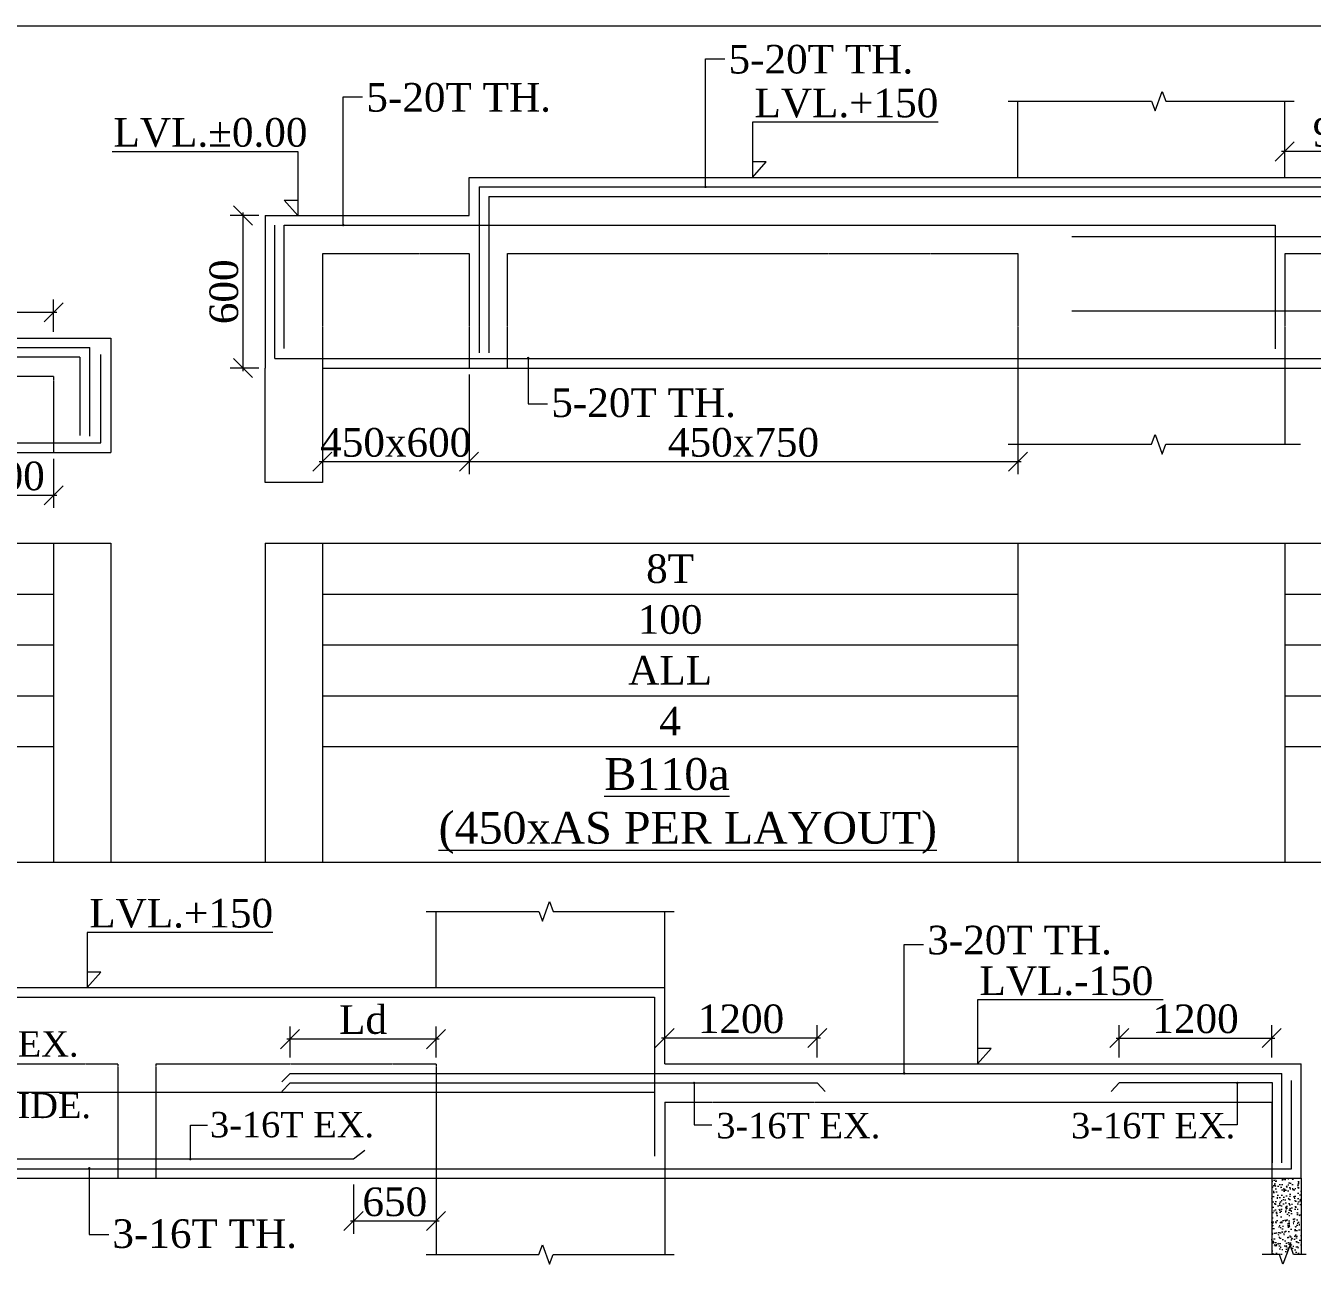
# Model space of a CAD drawing. Header units: millimetres. Extents: x 9781889 to 10654170, y -7832723 to -7608561.
# Drawn here: x 10346951 to 10357078, y -7770074 to -7760218 of the extents above; entities that cross this region are included whole.
import ezdxf
from ezdxf.enums import TextEntityAlignment as Align

# ---------------------------------------------------------------- set-up
doc = ezdxf.new("R2010")
doc.units = ezdxf.units.MM
doc.header["$LTSCALE"] = 10
doc.header["$PDMODE"] = 3
doc.linetypes.add('HIDDEN', pattern=[0.375, 0.25, -0.125])
for name, color, linetype, lineweight in [('LVL', 3, 'Continuous', 0), ('S-CUT OUT LINE', 9, 'Continuous', 0), ('S-DIM L.S.', 7, 'Continuous', 0), ('S-HATCH', 8, 'Continuous', 0), ('S-L.S.SECTION', 5, 'Continuous', 0), ('S-L.S.SLAB LINE', 252, 'HIDDEN', 0), ('S-L.S.STEEL', 1, 'Continuous', 9), ('S-L.S.STEEL 1', 6, 'Continuous', 0), ('S-SECTION MARK', 7, 'Continuous', 0), ('S-SHEET', 251, 'Continuous', 0), ('S-TEXT', 7, 'Continuous', 0), ('S-TEXT L.S. BEAM NO.', 30, 'Continuous', 0), ('S-TEXT. L.S.', 7, 'Continuous', 0)]:
    doc.layers.add(name, color=color, linetype=linetype, lineweight=lineweight)
doc.styles.add('135', font='arial.ttf', dxfattribs={"width": 0.8, "height": 135})
doc.styles.get("Standard").update_dxf_attribs({"font": 'arial.ttf'})
doc.styles.add('TEXT', font='times.ttf')
doc.dimstyles.new('75', dxfattribs={"dimtxt": 135, "dimasz": 90, "dimexe": 0.1, "dimexo": 0.03, "dimgap": 0.09, "dimtad": 1, "dimdec": 0, "dimzin": 0, "dimdsep": 46, "dimtxsty": '135', "dimblk": 'ARCHTICK', "dimcen": 0.09, "dimclrd": 256, "dimclre": 256, "dimclrt": 256, "dimadec": 0, "dimazin": 0, "dimtfac": 1, "dimtdec": 0, "dimtofl": 0, "dimtmove": 1, "dimatfit": 3, "dimldrblk": 'DOTSMALL', "dimfxl": 1, "dimtolj": 1, "dimtzin": 0, "dimlwd": -1, "dimlwe": -1, "dimarcsym": 0})
doc.dimstyles.new('SETU_1', dxfattribs={"dimtxt": 200, "dimasz": 150, "dimexe": 100, "dimexo": 50, "dimgap": 35, "dimtad": 1, "dimdec": 0, "dimzin": 0, "dimdsep": 46, "dimtxsty": 'Standard', "dimblk": 'OBLIQUE', "dimcen": 150, "dimdle": 25, "dimclrd": 256, "dimclre": 7, "dimclrt": 256, "dimadec": 0, "dimazin": 0, "dimtfac": 1, "dimtdec": 0, "dimtofl": 0, "dimtmove": 1, "dimatfit": 3, "dimfxl": 1, "dimtolj": 1, "dimtzin": 0, "dimlwd": -1, "dimlwe": 5, "dimarcsym": 1})

# ---------------------------------------------------------------- blocks, each defined once
blk = doc.blocks.new('_ArchTick')
at = {"color": 0, "linetype": 'ByBlock', "const_width": 0.15}
blk.add_lwpolyline([(-0.5, -0.5), (0.5, 0.5)], dxfattribs=at)
blk = doc.blocks.new('_Oblique')
at = {"color": 0, "linetype": 'ByBlock', "lineweight": -2}
blk.add_line((-0.5, -0.5), (0.5, 0.5), dxfattribs=at)
blk = doc.blocks.new('*D781')
at = {"layer": 'Defpoints', "color": 0, "transparency": 16777216}
for p in [(10348835.97584201, -7761711.477948841), (10348660.8258772, -7762911.477951821), (10348835.97584295, -7762911.477951821)]:
    blk.add_point(p, dxfattribs=at)
at = {"layer": 'S-DIM L.S.', "color": 7, "lineweight": 5, "transparency": 16777216}
for p, q in [((10348785.97584201, -7761711.477948841), (10348560.8258772, -7761711.477948841)), ((10348785.97584295, -7762911.477951821), (10348560.8258772, -7762911.477951821))]:
    blk.add_line(p, q, dxfattribs=at)
at = {"layer": 'S-DIM L.S.', "transparency": 16777216}
blk.add_line((10348660.8258772, -7761686.477948841), (10348660.8258772, -7762936.477951821), dxfattribs=at)
at = {"layer": 'S-DIM L.S.', "transparency": 16777216, "xscale": 150, "yscale": 150, "zscale": 150}
for p, rotation in [((10348660.8258772, -7761711.477948841), 90), ((10348660.8258772, -7762911.477951821), 270)]:
    blk.add_blockref('_Oblique', p, dxfattribs=dict(at, rotation=rotation))
at = {"layer": 'S-DIM L.S.', "transparency": 16777216, "insert": (10348511.37922975, -7762311.477950332), "char_height": 225, "attachment_point": 5, "rotation": 90, "style": 'TEXT'}
blk.add_mtext('\\A1;600', dxfattribs=at)
blk = doc.blocks.new('*D782')
at = {"layer": 'Defpoints', "color": 0, "transparency": 16777216}
for p in [(10356861.02670687, -7761207.674331331), (10356861.02670687, -7761411.477954426, 0.0148120577035693), (10357811.02670687, -7761411.477954426, 0.0148120577035693)]:
    blk.add_point(p, dxfattribs=at)
at = {"layer": 'S-DIM L.S.', "color": 7, "lineweight": 5, "transparency": 16777216}
for p, q in [((10356861.02670687, -7761361.477954426), (10356861.02670687, -7761107.674331331)), ((10357811.02670687, -7761361.477954426), (10357811.02670687, -7761107.674331331))]:
    blk.add_line(p, q, dxfattribs=at)
at = {"layer": 'S-DIM L.S.', "transparency": 16777216}
blk.add_line((10357836.02670687, -7761207.674331331), (10356836.02670687, -7761207.674331331), dxfattribs=at)
at = {"layer": 'S-DIM L.S.', "transparency": 16777216, "xscale": 150, "yscale": 150, "zscale": 150, "rotation": 180}
blk.add_blockref('_Oblique', (10356861.02670687, -7761207.674331331), dxfattribs=at)
at = {"layer": 'S-DIM L.S.', "transparency": 16777216, "xscale": 150, "yscale": 150, "zscale": 150}
blk.add_blockref('_Oblique', (10357811.02670687, -7761207.674331331), dxfattribs=at)
at = {"layer": 'S-DIM L.S.', "transparency": 16777216, "insert": (10357336.02670687, -7761057.90324265), "char_height": 225, "attachment_point": 5, "style": 'TEXT'}
blk.add_mtext('\\A1;950', dxfattribs=at)
blk = doc.blocks.new('*D795')
at = {"layer": 'Defpoints', "color": 0, "transparency": 16777216}
for p in [(10349531.07933194, -7769286.941281397, 0.0147644726574974), (10350181.20220896, -7769286.941279534, 0.0148120577035693), (10350181.20220896, -7769623.014022473)]:
    blk.add_point(p, dxfattribs=at)
at = {"layer": 'S-DIM L.S.', "color": 7, "lineweight": 5, "transparency": 16777216}
for p, q in [((10349531.07933194, -7769336.941281397), (10349531.07933194, -7769723.014022473)), ((10350181.20220896, -7769336.941279534), (10350181.20220896, -7769723.014022473))]:
    blk.add_line(p, q, dxfattribs=at)
at = {"layer": 'S-DIM L.S.', "transparency": 16777216}
blk.add_line((10349506.07933194, -7769623.014022473), (10350206.20220896, -7769623.014022473), dxfattribs=at)
at = {"layer": 'S-DIM L.S.', "transparency": 16777216, "xscale": 150, "yscale": 150, "zscale": 150, "rotation": 180}
blk.add_blockref('_Oblique', (10349531.07933194, -7769623.014022473), dxfattribs=at)
at = {"layer": 'S-DIM L.S.', "transparency": 16777216, "xscale": 150, "yscale": 150, "zscale": 150}
blk.add_blockref('_Oblique', (10350181.20220896, -7769623.014022473), dxfattribs=at)
at = {"layer": 'S-DIM L.S.', "transparency": 16777216, "insert": (10349856.14077045, -7769473.567375033), "char_height": 225, "attachment_point": 5, "style": 'TEXT'}
blk.add_mtext('\\A1;650', dxfattribs=at)
blk = doc.blocks.new('*D797')
at = {"layer": 'Defpoints', "color": 0, "transparency": 16777216}
for p in [(10351981.25307286, -7768183.13766091), (10351981.25307286, -7768386.941284006, 0.0148120577035693), (10353181.25307286, -7768386.941284006, 0.0148120577035693)]:
    blk.add_point(p, dxfattribs=at)
at = {"layer": 'S-DIM L.S.', "color": 7, "lineweight": 5, "transparency": 16777216}
for p, q in [((10351981.25307286, -7768336.941284006), (10351981.25307286, -7768083.13766091)), ((10353181.25307286, -7768336.941284006), (10353181.25307286, -7768083.13766091))]:
    blk.add_line(p, q, dxfattribs=at)
at = {"layer": 'S-DIM L.S.', "transparency": 16777216}
blk.add_line((10353206.25307286, -7768183.13766091), (10351956.25307286, -7768183.13766091), dxfattribs=at)
at = {"layer": 'S-DIM L.S.', "transparency": 16777216, "xscale": 150, "yscale": 150, "zscale": 150, "rotation": 180}
blk.add_blockref('_Oblique', (10351981.25307286, -7768183.13766091), dxfattribs=at)
at = {"layer": 'S-DIM L.S.', "transparency": 16777216, "xscale": 150, "yscale": 150, "zscale": 150}
blk.add_blockref('_Oblique', (10353181.25307286, -7768183.13766091), dxfattribs=at)
at = {"layer": 'S-DIM L.S.', "transparency": 16777216, "insert": (10352581.25307286, -7768033.69101347), "char_height": 225, "attachment_point": 5, "style": 'TEXT'}
blk.add_mtext('\\A1;1200', dxfattribs=at)
blk = doc.blocks.new('*D798')
at = {"layer": 'Defpoints', "color": 0, "transparency": 16777216}
for p in [(10356758.93454528, -7768183.13766091), (10355558.93454528, -7768386.941284006, 0.0148120577035693), (10356758.93454528, -7768386.941284006, 0.0148120577035693)]:
    blk.add_point(p, dxfattribs=at)
at = {"layer": 'S-DIM L.S.', "color": 7, "lineweight": 5, "transparency": 16777216}
for p, q in [((10355558.93454528, -7768336.941284006), (10355558.93454528, -7768083.13766091)), ((10356758.93454528, -7768336.941284006), (10356758.93454528, -7768083.13766091))]:
    blk.add_line(p, q, dxfattribs=at)
at = {"layer": 'S-DIM L.S.', "transparency": 16777216}
blk.add_line((10355533.93454528, -7768183.13766091), (10356783.93454528, -7768183.13766091), dxfattribs=at)
at = {"layer": 'S-DIM L.S.', "transparency": 16777216, "xscale": 150, "yscale": 150, "zscale": 150, "rotation": 180}
blk.add_blockref('_Oblique', (10355558.93454528, -7768183.13766091), dxfattribs=at)
at = {"layer": 'S-DIM L.S.', "transparency": 16777216, "xscale": 150, "yscale": 150, "zscale": 150}
blk.add_blockref('_Oblique', (10356758.93454528, -7768183.13766091), dxfattribs=at)
at = {"layer": 'S-DIM L.S.', "transparency": 16777216, "insert": (10356158.93454528, -7768033.69101347), "char_height": 225, "attachment_point": 5, "style": 'TEXT'}
blk.add_mtext('\\A1;1200', dxfattribs=at)
blk = doc.blocks.new('*D1206')
at = {"layer": 'Defpoints', "color": 0, "transparency": 16777216}
for p in [(10349031.25307382, -7768192.16276683), (10349031.25307382, -7768386.941284005, 0.0148120577035693), (10350181.25307382, -7768386.941284005, 0.0148120577035693)]:
    blk.add_point(p, dxfattribs=at)
at = {"layer": 'S-DIM L.S.', "color": 7, "lineweight": 5, "transparency": 16777216}
for p, q in [((10349031.25307382, -7768336.941284005), (10349031.25307382, -7768092.16276683)), ((10350181.25307382, -7768336.941284005), (10350181.25307382, -7768092.16276683))]:
    blk.add_line(p, q, dxfattribs=at)
at = {"layer": 'S-DIM L.S.', "transparency": 16777216}
blk.add_line((10350206.25307382, -7768192.16276683), (10349006.25307382, -7768192.16276683), dxfattribs=at)
at = {"layer": 'S-DIM L.S.', "transparency": 16777216, "xscale": 150, "yscale": 150, "zscale": 150, "rotation": 180}
blk.add_blockref('_Oblique', (10349031.25307382, -7768192.16276683), dxfattribs=at)
at = {"layer": 'S-DIM L.S.', "transparency": 16777216, "xscale": 150, "yscale": 150, "zscale": 150}
blk.add_blockref('_Oblique', (10350181.25307382, -7768192.16276683), dxfattribs=at)
at = {"layer": 'S-DIM L.S.', "transparency": 16777216, "insert": (10349606.25307382, -7768039.552817299), "char_height": 225, "attachment_point": 5, "style": 'TEXT'}
blk.add_mtext('\\A1;Ld', dxfattribs=at)
blk = doc.blocks.new('*D1674')
at = {"layer": 'Defpoints', "color": 0, "transparency": 16777216}
for p in [(10347170.81021824, -7762472.201231498), (10345920.81021824, -7762676.004854593, 0.0148120577035693), (10347170.81021824, -7762676.004854593, 0.0148120577035693)]:
    blk.add_point(p, dxfattribs=at)
at = {"layer": 'S-DIM L.S.', "color": 7, "lineweight": 5, "transparency": 16777216}
for p, q in [((10345920.81021824, -7762626.004854593), (10345920.81021824, -7762372.201231498)), ((10347170.81021824, -7762626.004854593), (10347170.81021824, -7762372.201231498))]:
    blk.add_line(p, q, dxfattribs=at)
at = {"layer": 'S-DIM L.S.', "transparency": 16777216}
blk.add_line((10345895.81021824, -7762472.201231498), (10347195.81021824, -7762472.201231498), dxfattribs=at)
at = {"layer": 'S-DIM L.S.', "transparency": 16777216, "xscale": 150, "yscale": 150, "zscale": 150, "rotation": 180}
blk.add_blockref('_Oblique', (10345920.81021824, -7762472.201231498), dxfattribs=at)
at = {"layer": 'S-DIM L.S.', "transparency": 16777216, "xscale": 150, "yscale": 150, "zscale": 150}
blk.add_blockref('_Oblique', (10347170.81021824, -7762472.201231498), dxfattribs=at)
at = {"layer": 'S-DIM L.S.', "transparency": 16777216, "insert": (10346545.81021824, -7762322.754584058), "char_height": 225, "attachment_point": 5, "style": 'TEXT'}
blk.add_mtext('\\A1;1250', dxfattribs=at)
blk = doc.blocks.new('*D1695')
at = {"layer": 'Defpoints', "color": 0, "transparency": 16777216}
for p in [(10346470.68734128, -7763576.00485682, 0.0147644726574974), (10347170.81021831, -7763576.004854958, 0.0148120577035693), (10347170.81021831, -7763912.077597897)]:
    blk.add_point(p, dxfattribs=at)
at = {"layer": 'S-DIM L.S.', "color": 7, "lineweight": 5, "transparency": 16777216}
for p, q in [((10346470.68734128, -7763626.00485682), (10346470.68734128, -7764012.077597897)), ((10347170.81021831, -7763626.004854958), (10347170.81021831, -7764012.077597897))]:
    blk.add_line(p, q, dxfattribs=at)
at = {"layer": 'S-DIM L.S.', "transparency": 16777216}
blk.add_line((10346445.68734128, -7763912.077597897), (10347195.81021831, -7763912.077597897), dxfattribs=at)
at = {"layer": 'S-DIM L.S.', "transparency": 16777216, "xscale": 150, "yscale": 150, "zscale": 150, "rotation": 180}
blk.add_blockref('_Oblique', (10346470.68734128, -7763912.077597897), dxfattribs=at)
at = {"layer": 'S-DIM L.S.', "transparency": 16777216, "xscale": 150, "yscale": 150, "zscale": 150}
blk.add_blockref('_Oblique', (10347170.81021831, -7763912.077597897), dxfattribs=at)
at = {"layer": 'S-DIM L.S.', "transparency": 16777216, "insert": (10346845.7487798, -7763762.306509216), "char_height": 225, "attachment_point": 5, "style": 'TEXT'}
blk.add_mtext('\\A1;700', dxfattribs=at)
blk = doc.blocks.new('*D1778')
at = {"layer": 'Defpoints', "color": 0, "transparency": 16777216}
for p in [(10349285.97584201, -7762911.477949955, -6.599328980499454e-06), (10350440.97584202, -7762911.477949955, -5.055177544215778e-06), (10350440.97584202, -7763647.381461095)]:
    blk.add_point(p, dxfattribs=at)
at = {"layer": 'S-DIM L.S.', "color": 7, "lineweight": 5, "transparency": 16777216}
for p, q in [((10349285.97584201, -7762961.477949955), (10349285.97584201, -7763747.381461095)), ((10350440.97584202, -7762961.477949955), (10350440.97584202, -7763747.381461095))]:
    blk.add_line(p, q, dxfattribs=at)
at = {"layer": 'S-DIM L.S.', "transparency": 16777216}
blk.add_line((10349260.97584201, -7763647.381461095), (10350465.97584202, -7763647.381461095), dxfattribs=at)
at = {"layer": 'S-DIM L.S.', "transparency": 16777216, "xscale": 150, "yscale": 150, "zscale": 150, "rotation": 180}
blk.add_blockref('_Oblique', (10349285.97584201, -7763647.381461095), dxfattribs=at)
at = {"layer": 'S-DIM L.S.', "transparency": 16777216, "xscale": 150, "yscale": 150, "zscale": 150}
blk.add_blockref('_Oblique', (10350440.97584202, -7763647.381461095), dxfattribs=at)
at = {"layer": 'S-DIM L.S.', "transparency": 16777216, "insert": (10349863.47584201, -7763497.934813655), "char_height": 225, "attachment_point": 5, "style": 'TEXT'}
blk.add_mtext('\\A1;450x600', dxfattribs=at)
blk = doc.blocks.new('*D1779')
at = {"layer": 'Defpoints', "color": 0, "transparency": 16777216}
for p in [(10350440.97584202, -7762911.477949955, -5.055177544215778e-06), (10354760.975842, -7762911.477955543), (10354760.975842, -7763647.381461095)]:
    blk.add_point(p, dxfattribs=at)
at = {"layer": 'S-DIM L.S.', "color": 7, "lineweight": 5, "transparency": 16777216}
for p, q in [((10350440.97584202, -7762961.477949955), (10350440.97584202, -7763747.381461095)), ((10354760.975842, -7762961.477955543), (10354760.975842, -7763747.381461095))]:
    blk.add_line(p, q, dxfattribs=at)
at = {"layer": 'S-DIM L.S.', "transparency": 16777216}
blk.add_line((10350415.97584202, -7763647.381461095), (10354785.975842, -7763647.381461095), dxfattribs=at)
at = {"layer": 'S-DIM L.S.', "transparency": 16777216, "xscale": 150, "yscale": 150, "zscale": 150, "rotation": 180}
blk.add_blockref('_Oblique', (10350440.97584202, -7763647.381461095), dxfattribs=at)
at = {"layer": 'S-DIM L.S.', "transparency": 16777216, "xscale": 150, "yscale": 150, "zscale": 150}
blk.add_blockref('_Oblique', (10354760.975842, -7763647.381461095), dxfattribs=at)
at = {"layer": 'S-DIM L.S.', "transparency": 16777216, "insert": (10352600.97584201, -7763497.610372415), "char_height": 225, "attachment_point": 5, "style": 'TEXT'}
blk.add_mtext('\\A1;450x750', dxfattribs=at)

msp = doc.modelspace()

# ---------------------------------------------------------------- hatches: boundary and pattern name
at = {"layer": 'S-HATCH'}
h = msp.add_hatch(dxfattribs=at)
h.set_pattern_fill('AR-CONC', color=256, scale=0.5)
h.set_pattern_definition([(49.99999999999999, (562003.9361898061, -40669.80955230258), (91.092334498002, -7.969542769451543), [9.525, -104.775]), (355, (562003.9361898061, -40669.80955230258), (-17.62171071248467, 95.52842261951757), [7.62, -83.820292085]), (100.4514447, (562011.527193306, -40670.47367905267), (73.47062354517664, 87.55887595609755), [8.095004399999997, -89.04512229999997]), (46.18420000000001, (562003.9361898061, -40644.40955230221), (135.539520446065, -21.02116396636357), [14.2875, -157.1625]), (96.63555760999992, (562015.2311398052, -40646.16130230296), (118.7020670257515, 123.7130622988608), [12.14251157, -133.56780408]), (351.1841511700001, (562003.9361898061, -40644.40955230221), (118.7020670324885, 123.7130622927663), [11.429983535, -125.72986596]), (21, (562016.6361898053, -40650.75955230277), (75.80719563456624, -51.1325990935438), [9.525, -104.775]), (326.0000000000001, (562016.6361898053, -40650.75955230277), (30.90101417382354, 92.09398306115963), [7.62, -83.82]), (71.45144499999999, (562022.9534561057, -40655.02060225233), (106.7082096393581, 40.96138444295262), [8.0950044, -89.04496879999999]), (37.50000000000001, (562003.9361898061, -40669.80955230258), (1.544301625295908, 42.27751943657655), [0, -82.804, 0, -85.09, 0, -84.1375]), (7.499999999999999, (562003.9361898061, -40669.80955230258), (33.40983125515287, 50.09028740905975), [0, -48.514, 0, -80.899, 0, -32.0675]), (327.5, (561975.6151898056, -40669.80955230258), (67.7952975834357, -2.864371996336722), [0, -31.75, 0, -99.06, 0, -131.445]), (317.5, (561962.9151898064, -40669.80955230258), (74.06459069300902, 12.71324551666651), [0, -41.275, 0, -65.786, 0, -93.345])])
h.paths.add_polyline_path([(10356759.08713987, -7769886.941279162), (10356874.86792585, -7769886.941279162), (10356902.83823149, -7769810.093496803), (10356930.8085362, -7769886.941279162), (10356989.08713987, -7769886.941279162), (10356989.08713987, -7769286.941279534), (10356759.08713987, -7769286.941279534)])

# ---------------------------------------------------------------- linework, layer by layer
at = {"layer": 'LVL', "linetype": 'Continuous'}
for points, elevation in [([(10354132.66587026, -7760976.46410842), (10352671.4496632, -7760976.46410842), (10352671.4496632, -7761411.477948837), (10352779.58919063, -7761289.394767598), (10352671.4496632, -7761289.394767598)], -1.316122757737549e-05), ([(10347632.56744163, -7761208.057709483), (10349093.78364868, -7761208.057709483), (10349093.78364868, -7761711.477947631), (10348985.64412126, -7761589.394766392), (10349093.78364868, -7761589.394766392)], -8.846539851468124e-07), ([(10348896.44974987, -7767351.927438), (10347435.23354281, -7767351.927438), (10347435.23354281, -7767786.941278418), (10347543.37307024, -7767664.858097179), (10347435.23354281, -7767664.858097179)], -0.0007908686765524307), ([(10355903.46323596, -7767883.521040268), (10354442.24702891, -7767883.521040268), (10354442.24702891, -7768386.941278416), (10354550.38655634, -7768264.858097177), (10354442.24702891, -7768264.858097177)], -0.0008680666732033831)]:
    msp.add_lwpolyline(points, dxfattribs=dict(at, elevation=elevation))
at = {"layer": 'S-CUT OUT LINE', "color": 5}
for points, elevation in [([(10354682.73896442, -7760811.477954798), (10355812.87519721, -7760811.477954798), (10355840.84550192, -7760888.325737157), (10355896.78611321, -7760734.63017244), (10355924.75641886, -7760811.477954798), (10356936.02670706, -7760811.477954798)], 0.001606173488497782), ([(10354682.73896442, -7763511.477957041), (10355812.87519721, -7763511.477957041), (10355840.84550192, -7763434.630174682), (10355896.78611321, -7763588.3257394), (10355924.75641886, -7763511.477957041), (10356985.01031188, -7763511.477957041)], 0.001606173488497782), ([(10350102.91446553, -7767186.941284378), (10350989.56128485, -7767186.941284378), (10351017.53158956, -7767263.789066737), (10351073.47220085, -7767110.09350202), (10351101.44250649, -7767186.941284378), (10352056.20220817, -7767186.941284378)], 0.0009177383010873717), ([(10350102.91446553, -7769886.941286621), (10350989.56128485, -7769886.941286621), (10351017.53158956, -7769810.093504262), (10351073.47220085, -7769963.789068979), (10351101.44250649, -7769886.941286621), (10352056.20220817, -7769886.941286621)], 0.0009177383010873717)]:
    msp.add_lwpolyline(points, dxfattribs=dict(at, elevation=elevation))
at = {"layer": 'S-CUT OUT LINE', "color": 1, "elevation": -0.0008243298507087045}
msp.add_lwpolyline([(10357028.48146668, -7769886.941279162), (10356930.8085362, -7769886.941279162), (10356902.83823149, -7769810.093496803), (10356846.8976202, -7769963.78906152), (10356818.92731456, -7769886.941279162), (10356684.08713968, -7769886.941279162)], dxfattribs=at)
at = {"layer": 'S-L.S.SECTION'}
for p, q in [((10354761.02670785, -7761411.477954426, 1.184800914518207e-05), (10354761.02670785, -7760811.477954798, 1.184789272988237e-05)), ((10356861.02670687, -7761411.477954426, 1.184800914478222e-05), (10356861.02670687, -7760811.477954798, 1.184789272948251e-05)), ((10350440.97584202, -7761411.477948837, -5.507473456095591e-06), (10361090.97584201, -7761411.477948837, -4.205239078142881e-05)), ((10350440.97584202, -7761711.477948837, -5.50747345610253e-06), (10350440.97584202, -7761411.477948837, -5.50747345610253e-06)), ((10348835.97584201, -7761711.477948837), (10350440.97584202, -7761711.477948837, -5.507473456101873e-06)), ((10348836.02670786, -7761711.477948837, 1.184800914518207e-05), (10348836.02670688, -7762911.477955543, 1.184800914518207e-05)), ((10342190.9119477, -7762676.004860653, -0.0001660100834377135), (10347620.86108302, -7762676.004858943, -0.000241820879414417)), ((10347620.86108302, -7762676.004858943, -1.658905911759408e-05), (10347620.86108302, -7763576.004861298, -1.658905911759408e-05)), ((10348835.97584201, -7762911.477948837), (10348836.02670688, -7762911.477948837)), ((10349285.97584201, -7762911.477948837, -1.544151436283077e-06), (10361090.97584201, -7762911.477948837, -4.205239078142967e-05)), ((10354761.02670785, -7762911.477957414, 1.184800914518207e-05), (10354761.02670785, -7763511.477957041, 1.184789272988237e-05)), ((10356861.02670687, -7762911.477957414, 1.184800914478222e-05), (10356861.02670687, -7763511.477957041, 1.184789272948251e-05)), ((10337747.89538462, -7763576.00486317, -0.0001017889606667311), (10347620.86108302, -7763576.004861299, -0.0001223053049476318)), ((10350181.20220896, -7767786.941284006, -0.0006765871782652278), (10350181.20220896, -7767186.941284378, -0.0006765872946805277)), ((10351981.20220798, -7768386.941284006, -0.0006765871782656278), (10351981.20220798, -7767186.941284378, -0.0006765873528885774)), ((10337971.202209, -7767786.941278417, -0.0007561707564115617), (10351981.20220798, -7767786.941278417, -0.0008075355336393861)), ((10351981.20220798, -7768386.941278417, -0.0008075355336393929), (10356989.08713987, -7768386.941278418, -0.0008243298508461083)), ((10356989.08713987, -7769286.941279534, -0.0008243298507087045), (10356989.08713987, -7768386.941278417, -0.0008243298507087045)), ((10356989.08713987, -7769286.941279534, -0.0008243298507087045), (10356989.08713987, -7768386.941278417, -0.0008243298507087045)), ((10345246.15134312, -7769286.941279535, -0.0007289397038036081), (10356984.99252114, -7769286.941279534, -0.0007137661018581145)), ((10350181.20220896, -7769286.941286993, -0.0006765871782652278), (10350181.20220896, -7769886.941286621, -0.0006765872946805277)), ((10351981.20220798, -7769286.941286993, -0.0006765871782656278), (10351981.20220798, -7769886.941286621, -0.0006765872946809275))]:
    msp.add_line(p, q, dxfattribs=at)
at = {"layer": 'S-L.S.SECTION', "color": 1}
for p, q in [((10356759.08713987, -7769286.941279534, -0.0008243298507087045), (10356759.08713987, -7769886.941279162, -0.0008243299671240038)), ((10356989.08713987, -7769286.941279534, -0.0008243298507087045), (10356989.08713987, -7769886.941279162, -0.0008243299671240038))]:
    msp.add_line(p, q, dxfattribs=at)
at = {"layer": 'S-L.S.SECTION', "elevation": -6.599328980499454e-06}
msp.add_lwpolyline([(10349285.97584201, -7762911.477949955), (10349285.97584201, -7763811.477948837), (10348835.97584201, -7763811.477948837), (10348836.02670688, -7762911.477955543)], dxfattribs=at)
at = {"layer": 'S-L.S.SLAB LINE', "ltscale": 0.3}
for p, q in [((10348835.97584201, -7762011.477954426, 4.712299078433449e-05), (10348836.02670688, -7762011.477954426, 4.71232152082111e-05)), ((10349285.97584201, -7762011.477948837, -6.599328980499454e-06), (10349285.97584201, -7762911.477949955, -6.599328980499454e-06)), ((10349285.97584201, -7762011.477954426, 6.987604403132109e-06), (10350440.97584202, -7762011.477954426, 5.513507035883502e-06)), ((10350440.97584202, -7762011.477948837, -5.055177544216377e-06), (10350440.97584202, -7762911.477949955, -5.055177544216377e-06)), ((10350740.97584202, -7762011.477948837, -1.159208529118003e-05), (10350740.97584202, -7762911.477949955, -1.159208529118003e-05)), ((10350740.97584202, -7762011.477954426, 5.130624602832009e-06), (10354760.975842, -7762011.477954426)), ((10354760.975842, -7762011.477954426), (10354760.975842, -7762911.477955543)), ((10356860.975842, -7762011.477954426, -2.168272125162209e-05), (10360640.97584201, -7762011.477954426, -1.16361680690541e-05)), ((10356861.02670687, -7762011.477961885, 1.184800914478222e-05), (10356861.02670687, -7762911.477963002, 1.184800914478222e-05)), ((10342190.8102182, -7762976.004860183, -0.0001771078919614643), (10347170.81021819, -7762976.004860183, -9.38865262908106e-05)), ((10347170.81021819, -7762976.004860182, -0.000184627894883551), (10347170.81021831, -7763576.004862417, -8.437259185289936e-05)), ((10345696.20217996, -7768386.941284006, -0.0008217651628075277), (10347676.20220688, -7768386.941284005, -0.0007899437811317124)), ((10347676.20220688, -7768386.941291464, -0.0007102626906502484), (10347676.20220688, -7769286.941292582, -0.0007102626906502484)), ((10347976.20220688, -7768386.941284005, -0.0007851223597313024), (10350181.15134313, -7768386.941284005, -0.0007496857298897637)), ((10347976.20220688, -7768386.941291464, -0.0007102626906502484), (10347976.20220688, -7769286.941292582, -0.0007102626906502484)), ((10350181.25307382, -7768386.941298923, -0.0006101841131001777), (10350181.25307382, -7769286.941300041, -0.0006101841131001777)), ((10351981.15134313, -7768686.941284006, -0.0007492352118098276), (10356759.08713986, -7768686.941284006, -0.0008260688725510256)), ((10351981.20220798, -7768686.941291464, -0.0006765871782656278), (10351981.20220798, -7769286.941292582, -0.0006765871782656278)), ((10356759.08713986, -7768686.941284006, -0.001054359069541892), (10356759.08713986, -7769286.941266484, -0.001054359069541892)), ((10356759.08713986, -7768686.941284006, -0.0009412393623941955), (10356759.08713986, -7769286.941279534, -0.0009412393623941955)), ((10356759.08713987, -7768686.941284006, -0.0009393239602738845), (10356759.08713987, -7769286.941279534, -0.0009393239602738845)), ((10356759.08713987, -7768686.941284006, -0.0009374495597048042), (10356759.08713987, -7769286.941279534, -0.0009374495597048042))]:
    msp.add_line(p, q, dxfattribs=at)
at = {"layer": 'S-L.S.STEEL'}
for p, q in [((10350519.97833999, -7761486.477949955, -5.766017761149729e-05), (10360941.02670686, -7761486.477949955, -7.209458162660883e-05)), ((10350519.97833999, -7761486.477949955, -5.766017761149729e-05), (10350519.97833999, -7762792.507443761, -5.766017761149729e-05)), ((10350595.38209229, -7761561.477950062, 2.98151277227498e-05), (10357811.02670687, -7761561.477951072, 4.570059057179207e-05)), ((10350595.38209229, -7761561.477950062, -5.766017761149729e-05), (10350595.38209229, -7762792.507443761, -5.766017761149729e-05)), ((10348910.97584219, -7762836.4779507, -5.517662342404946e-05), (10348910.97584219, -7761786.477949955, -5.517662342404946e-05)), ((10348985.97584238, -7761786.477949956, -5.517662342402474e-05), (10356786.02670687, -7761786.477949956, -5.673525528493428e-05)), ((10348985.97584238, -7762756.823714633, -5.517662342412319e-05), (10348985.97584238, -7761786.477949955, -5.517662342412319e-05)), ((10356786.02670687, -7761786.477949956, -5.673525528449019e-05), (10356786.02670687, -7762761.477963003, 1.184800914533213e-05)), ((10337893.8007659, -7762751.0048613, -0.0002197796775727362), (10347455.38644687, -7762751.004860271, -0.0002594382239879268)), ((10347455.38644687, -7763446.697778055, -0.0002594382239879269), (10347455.38644687, -7762751.004860271, -0.0002594382239879269)), ((10347377.32632379, -7762826.004861485, -0.0001429616671772706), (10347377.32632379, -7763442.111431989, -0.0001429616671772706)), ((10347542.87715237, -7763501.004861014, -0.0001885972445035346), (10347542.87715237, -7762805.31194323, -0.0001885972445035346)), ((10348910.9758422, -7762836.477950701, -1.214286780588242e-06), (10361016.02670687, -7762836.4779507, -4.234172330257711e-05)), ((10337818.8007659, -7763501.004862044, -0.0002171877872765201), (10347542.87715237, -7763501.004861014, -0.0001885972445035346)), ((10349031.10047834, -7768461.941281402, -0.0008246040275833284), (10348967.90758366, -7768528.793435612, -0.002781958099195529)), ((10349031.1004783, -7768536.941281979, -0.0007721571107835973), (10348967.90758362, -7768603.793436189, -0.002729511182395798)), ((10349031.10047834, -7768461.941279537, -0.0008246039730535349), (10356839.08713987, -7768461.941279535, -0.0008320840845725098)), ((10349031.10047834, -7768536.941280116, -0.000772157056258539), (10353181.25307286, -7768536.941280652, -0.0007636926598166856)), ((10353181.25307285, -7768536.941280652, -0.0007005033341795276), (10353244.44596754, -7768603.793434862, -0.002657857405791728)), ((10355558.93454528, -7768536.941280652, -0.0007044133847688767), (10355495.7416506, -7768603.793434862, -0.002661767456381077)), ((10356764.08713987, -7768536.94128006, -0.0007768859895806427), (10355558.93454528, -7768536.941280652, -0.0007676027104060347)), ((10356764.08713987, -7769166.190552521, -0.0008243298507087045), (10356764.08713987, -7768536.94128006, -0.0008243298507087045)), ((10356839.08713987, -7769166.190552521, -0.0008243298507087045), (10356839.08713987, -7768461.941279536, -0.0008243298507087045)), ((10356914.08713986, -7769211.941280281, -0.0008243298507087045), (10356914.08713986, -7768518.662664304, -0.0008243298507087045)), ((10345330.77280379, -7769211.941280282, -0.0007837318208875186), (10356914.08713986, -7769211.941280281, -0.0008258157329445208))]:
    msp.add_line(p, q, dxfattribs=at)
at = {"layer": 'S-L.S.STEEL', "elevation": -0.01388000311076566}
msp.add_lwpolyline([(10349620.57933171, -7769068.728768144), (10349531.07933194, -7769136.94128475), (10346346.32505605, -7769136.941305256), (10346264.32505658, -7769066.228789172)], dxfattribs=at)
at = {"layer": 'S-L.S.STEEL'}
for points in [[(10347377.32632379, -7762826.004855928, -0.0001351413730683725), (10345920.81021824, -7762826.004856829, -0.0001014431398346966), (10345857.61732356, -7762892.857011039, -0.002058797211446896)], [(10338060.62460266, -7767861.941279534, -0.0008029907276010001), (10351899.24728385, -7767861.941279534, -0.0008218777254188484), (10351899.24728385, -7769112.099891395, -0.0008218777254188484)]]:
    msp.add_polyline3d(points, dxfattribs=at)
at = {"layer": 'S-L.S.STEEL 1'}
for p, q in [((10355184.57418281, -7761877.130538712, -0.0001918701117677168), (10361016.02670686, -7761877.130538712, -0.0001918701117677168)), ((10355184.57418281, -7762461.477951699, -0.0001918701116855581), (10361016.02670687, -7762461.477951698, -0.0001918701116855581)), ((10345330.77280379, -7768609.334141011, -0.0007837318208875186), (10351899.24728385, -7768609.334141011, -0.0008218777254188486))]:
    msp.add_line(p, q, dxfattribs=at)
at = {"layer": 'S-SHEET'}
for p, q in [((10337747.89538462, -7764290.257033515), (10347620.8102182, -7764290.257031646, -0.0001144829010935183)), ((10347170.81021819, -7764290.257031645, -0.0001131991448492446), (10347170.81021819, -7766799.544433679, -0.0001131991448492446)), ((10347620.8102182, -7764290.257031645, -0.000112686908758282), (10347620.8102182, -7766799.544433679, -0.000112686908758282)), ((10348835.97584201, -7764290.257033516, 0.000658031858729877), (10361090.97584201, -7764290.257033516, 0.001303286377098001)), ((10348835.97584201, -7764290.257033516), (10348835.97584201, -7766799.54443555)), ((10349285.97584201, -7764290.257033516), (10349285.97584201, -7766799.54443555)), ((10354760.975842, -7764290.257033516), (10354760.975842, -7766799.54443555)), ((10356860.975842, -7764290.257033516), (10356860.975842, -7766799.54443555)), ((10342190.8102182, -7764690.257030155, -0.0001189272869261189), (10347170.81021819, -7764690.257030155, -0.0001800693144264928)), ((10349285.97584201, -7764690.257032026, -6.107058920443078e-05), (10354760.975842, -7764690.257032026, -6.163522407403622e-05)), ((10356860.975842, -7764690.257032026, -6.177922157279405e-05), (10360640.97584201, -7764690.257032025, -0.0001387114235892606)), ((10342190.8102182, -7765090.257030527, -0.0001189272869261189), (10347170.81021819, -7765090.257030527, -0.0001800693144264928)), ((10349285.97584201, -7765090.257032398, -6.107058920443078e-05), (10354760.975842, -7765090.257032398, -6.163522407403622e-05)), ((10356860.975842, -7765090.257032398, -6.177922157279405e-05), (10360640.97584201, -7765090.257032398, -0.0001387114235892606)), ((10342190.8102182, -7765490.2570309, -0.0001189272869261189), (10347170.81021819, -7765490.2570309, -0.0001800693144264928)), ((10349285.97584201, -7765490.257032771, -6.107058920443078e-05), (10354760.975842, -7765490.257032771, -6.163522407403622e-05)), ((10356860.975842, -7765490.257032771, -6.177922157279405e-05), (10360640.97584201, -7765490.257032769, -0.0001387114235892606)), ((10342190.8102182, -7765890.257031272, -0.0001189272869261189), (10347170.81021819, -7765890.257031272, -0.0001800693144264928)), ((10349285.97584201, -7765890.257033143, -6.107058920443078e-05), (10354760.975842, -7765890.257033143, -6.163522407403622e-05)), ((10356860.975842, -7765890.257033143, -6.177922157279405e-05), (10360640.97584201, -7765890.257033142, -0.0001387114235892606)), ((10316143.43568385, -7766799.544435549), (10367477.59227271, -7766799.544435549)), ((10337747.89538462, -7766799.544435549, 8.495838470080007e-05), (10347620.8102182, -7766799.544433679, -2.952451639271826e-05)), ((10348835.97584201, -7766799.54443555, 0.0007429902434306773), (10361090.97584201, -7766799.54443555, 0.001388244761798801))]:
    msp.add_line(p, q, dxfattribs=at)
msp.add_lwpolyline([(10316143.43568385, -7760218.129693165), (10367477.59227271, -7760218.129693165), (10367477.59227271, -7801877.659525417), (10316143.43568385, -7801877.659525417)], close=True, dxfattribs=at)

# ---------------------------------------------------------------- texts
at = {"layer": 'LVL', "style": 'TEXT'}
for s, p in [('LVL.+150', (10352687.22047912, -7760938.028262041, 0.005502989922212181)), ('LVL.%%P0.00', (10347641.77266352, -7761169.621863104, 0.005515266495804409)), ('LVL.+150', (10347451.00435873, -7767313.491591621, 0.004725282473237126)), ('LVL.-150', (10354458.01784482, -7767845.085193889, 0.004648084476586173))]:
    msp.add_text(s, height=225, dxfattribs=at).set_placement(p)
at = {"layer": 'S-L.S.STEEL 1', "style": 'TEXT'}
msp.add_text('2-8T SIDE.', height=199.9999999994716, dxfattribs=at).set_placement((10346055.25516617, -7768813.456964377, -0.01305728352148334))
at = {"layer": 'S-TEXT', "linetype": 'ByBlock', "style": 'TEXT'}
for s, p in [('8T', (10352023.030341, -7764490.257032769, 0.001453542204456226)), ('100', (10352023.030341, -7764890.257033141, 0.001453542204456226)), ('ALL', (10352023.030341, -7765290.257033514, 0.001453542204456226)), ('4', (10352023.030341, -7765690.257032024, 0.001598335361377425))]:
    msp.add_text(s, height=224.9999999994056, dxfattribs=at).set_placement(p, align=Align.MIDDLE_CENTER)
at = {"layer": 'S-TEXT L.S. BEAM NO.', "color": 140, "linetype": 'ByBlock', "style": 'TEXT'}
for s, p in [('%%UB110a', (10351505.28107519, -7766230.92100968, 0.001590656213363584)), ('%%U(450xAS PER LAYOUT)', (10350200.79939459, -7766653.896256014, 0.001590656213363584))]:
    msp.add_text(s, height=249.9999999993395, dxfattribs=at).set_placement(p)
at = {"layer": 'S-TEXT. L.S.', "style": 'TEXT'}
for s, height, p in [('5-20T TH.', 225, (10352482.95588708, -7760593.742431575, 0.007099855927271503)), ('5-20T TH.', 225, (10349632.02721419, -7760893.742431575, 0.005713113371462764)), ('5-20T TH.', 225, (10351087.87087541, -7763296.723213257, 0.007065504205677002)), ('3-20T TH.', 225, (10354047.17112163, -7767524.625936661, 0.004939311244805746)), ('3-16T EX.', 199.9999999994716, (10346074.474565, -7768329.851718229, 0.002042039628333923)), ('3-16T EX.', 199.9999999994716, (10348400.93271243, -7768964.646226976, -0.01266876857821656)), ('3-16T EX.', 199.9999999994716, (10352386.17198985, -7768972.471163911, 0.002042039628333923)), ('3-16T EX.', 199.9999999994716, (10355178.97497534, -7768972.471163911, 0.002048772288551929)), ('3-16T TH.', 225, (10347632.87161904, -7769834.791145983, 0.004977110934147603))]:
    msp.add_text(s, height=height, dxfattribs=at).set_placement(p)

# ---------------------------------------------------------------- dimensions: what is measured, and where the dimension line sits
at = {"layer": 'S-DIM L.S.'}
for base, p1, p2, picture, middle in [((10356861.02670687, -7761207.674331331, -0.01480020969442452), (10357811.02670687, -7761411.477954426, 1.184800914478222e-05), (10356861.02670687, -7761411.477954426, 1.184800914478222e-05), '*D782', (10357336.02670687, -7761057.90324265, -0.01480020969442452)), ((10351981.25307286, -7768183.13766091, -0.01560960294481299), (10353181.25307286, -7768386.941284006, -0.0007975452412436957), (10351981.25307286, -7768386.941284006, -0.0007975452412436957), '*D797', (10352581.25307286, -7768033.69101347, -0.01560960294481299))]:
    dim = msp.add_linear_dim(base=base, p1=p1, p2=p2, dimstyle='SETU_1', override={"dimtxt": 225, "dimtxsty": 'TEXT'}, dxfattribs=at)
    dim.commit()
    dim.dimension.update_dxf_attribs({"geometry": picture, "text_midpoint": middle})
at = {"layer": 'S-DIM L.S.', "color": 7}
dim = msp.add_linear_dim(base=(10348660.8258772, -7762911.477951821, 8.61044098673506e-05), p1=(10348835.97584201, -7761711.477948837, 8.61044098673506e-05), p2=(10348835.97584294, -7762911.477951817, 8.61044098673506e-05), angle=90, dimstyle='SETU_1', override={"dimtxt": 225, "dimlfac": 0.5, "dimtxsty": 'TEXT'}, dxfattribs=at)
dim.commit()
dim.dimension.update_dxf_attribs({"geometry": '*D781', "text_midpoint": (10348511.37922975, -7762311.477950332, 8.61044098673506e-05)})
at = {"layer": 'S-DIM L.S.'}
for base, p1, p2, picture, middle in [((10347170.81021824, -7762472.201231498, -0.0149778013846714), (10345920.81021824, -7762676.004854593, -0.0001657436811020966), (10347170.81021824, -7762676.004854593, -0.0001657436811020966), '*D1674', (10346545.81021824, -7762322.754584058, -0.0149778013846714)), ((10356758.93454528, -7768183.13766091, -0.01561351299540234), (10355558.93454528, -7768386.941284006, -0.0008014552918330448), (10356758.93454528, -7768386.941284006, -0.0008014552918330448), '*D798', (10356158.93454528, -7768033.69101347, -0.01561351299540234))]:
    dim = msp.add_linear_dim(base=base, p1=p1, p2=p2, angle=180, dimstyle='SETU_1', override={"dimtxt": 225, "dimtxsty": 'TEXT'}, dxfattribs=at)
    dim.commit()
    dim.dimension.update_dxf_attribs({"geometry": picture, "text_midpoint": middle})
dim = msp.add_linear_dim(base=(10350440.97584202, -7763647.381461095), p1=(10349285.97584201, -7762911.477949955, -6.599328980499454e-06), p2=(10350440.97584202, -7762911.477949955, -5.055177544215778e-06), text='450x600', dimstyle='SETU_1', override={"dimtxt": 225, "dimtxsty": 'TEXT'}, dxfattribs=at)
dim.commit()
dim.dimension.update_dxf_attribs({"geometry": '*D1778', "text_midpoint": (10349863.47584201, -7763647.381461095), "dimtype": 160})
for base, p1, p2, text, picture, middle in [((10354760.975842, -7763647.381461095), (10350440.97584202, -7762911.477949955, -5.055177544215778e-06), (10354760.975842, -7762911.477955543), '450x750', '*D1779', (10352600.97584201, -7763497.610372415)), ((10349031.25307382, -7768192.16276683, -0.01542224181666948), (10350181.25307382, -7768386.941284005, -0.0006101841131001777), (10349031.25307382, -7768386.941284005, -0.0006101841131001777), 'Ld', '*D1206', (10349606.25307382, -7768039.552817299, -0.01542224181666948))]:
    dim = msp.add_linear_dim(base=base, p1=p1, p2=p2, text=text, dimstyle='SETU_1', override={"dimtxt": 225, "dimtxsty": 'TEXT'}, dxfattribs=at)
    dim.commit()
    dim.dimension.update_dxf_attribs({"geometry": picture, "text_midpoint": middle})
for base, p1, p2, picture, middle in [((10347170.81021831, -7763912.077597897, -0.0148964302954222), (10346470.68734128, -7763576.00485682, -0.0001319576379247978), (10347170.81021831, -7763576.004854958, -8.437259185289784e-05), '*D1695', (10346845.7487798, -7763912.077597897, -0.0148964302954222)), ((10350181.20220896, -7769623.014022473, -0.01548864488183452), (10349531.07933194, -7769286.941281397, -0.0007241722243371262), (10350181.20220896, -7769286.941279534, -0.0006765871782652262), '*D795', (10349856.14077045, -7769623.014022473, -0.01548864488183452))]:
    dim = msp.add_linear_dim(base=base, p1=p1, p2=p2, angle=180, dimstyle='SETU_1', override={"dimtxt": 225, "dimtxsty": 'TEXT'}, dxfattribs=at)
    dim.commit()
    dim.dimension.update_dxf_attribs({"geometry": picture, "text_midpoint": middle, "dimtype": 160})

# ---------------------------------------------------------------- leaders
at = {"layer": 'S-SECTION MARK'}
for points in [[(10352301.29381185, -7761486.477949955, 0.001331309308670257), (10352301.29381185, -7760478.610835472, 0.001331309308670257), (10352453.85040259, -7760478.610835472, 0.001331309308670257)], [(10349450.36513897, -7761786.477949955, -5.543324713848255e-05), (10349450.36513897, -7760778.610835472, -5.543324713848255e-05), (10349602.9217297, -7760778.610835472, -5.543324713848255e-05)], [(10350906.20880019, -7762832.556136111, 0.001296957587075657), (10350906.20880019, -7763191.883648582, 0.001296957587075657), (10351058.76539093, -7763191.883648582, 0.001296957587075657)], [(10353865.50904641, -7768461.941279535, -0.0008292353737955027), (10353865.50904641, -7767447.776171261, -0.0008292353737955027), (10354018.06563715, -7767447.776171261, -0.0008292353737955027)], [(10352212.14481698, -7768536.941278789, 0.0006166443482369788), (10352212.14481698, -7768867.261606571, 0.0006166443482369788), (10352351.48545889, -7768867.261606571, 0.0006166443482369788)], [(10356487.39638262, -7768536.941278789, 0.0006166443482369788), (10356487.39638262, -7768867.261606571, 0.0006166443482369788), (10356348.05574071, -7768867.261606571, 0.0006166443482369788)], [(10348247.02506321, -7769136.941293568, -0.01400770339998842), (10348247.02506321, -7768868.696686311, -0.01400770339998842), (10348382.40584446, -7768868.696686311, -0.01400770339998842)], [(10347451.20954382, -7769208.01946569, -0.0007914356844537446), (10347451.20954382, -7769729.951581308, -0.0007914356844537446), (10347603.76613455, -7769729.951581308, -0.0007914356844537446)]]:
    msp.add_leader(points, dimstyle='75', override={"dimasz": 75}, dxfattribs=at)

doc.saveas('drawing.dxf')
